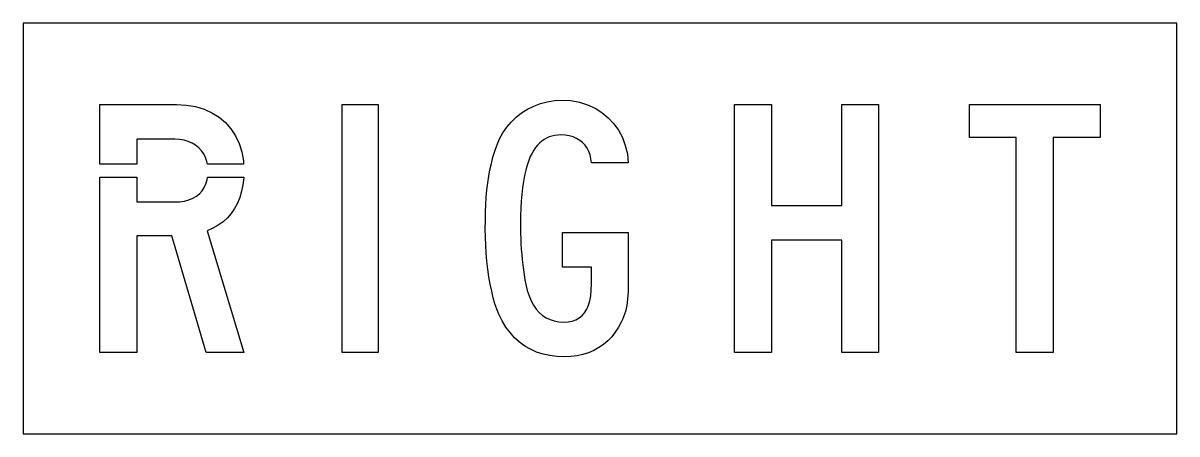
# Model space of a CAD drawing. Extents: x 0 to 45, y 0 to 16.
import ezdxf

# ---------------------------------------------------------------- set-up
doc = ezdxf.new("R2010")
doc.units = 0
doc.layers.add('CUT', color=7, linetype='Continuous')
doc.layers.add('OUTSIDE', color=1, linetype='Continuous')

msp = doc.modelspace()

# ---------------------------------------------------------------- linework, layer by layer
at = {"layer": 'CUT'}
for points in [[(6.956, 11.0309), (6.851, 11.144), (6.729, 11.2425), (6.592, 11.3246), (6.441, 11.3894), (6.276, 11.4367), (6.1, 11.4647), (5.912, 11.4744), (4.438, 11.4744), (4.438, 10.5051), (3, 10.5051), (3, 12.8309), (5.982, 12.8309), (6.366, 12.8097), (6.725, 12.7488), (7.059, 12.6473), (7.366, 12.5092), (7.644, 12.3353), (7.89, 12.1275), (8.104, 11.887), (8.282, 11.6155), (8.425, 11.315), (8.528, 10.9865), (8.592, 10.6329), (8.5994, 10.5051), (7.1861, 10.5051), (7.168, 10.6039), (7.116, 10.7594), (7.045, 10.9024)], [(13.8458, 3.1691), (12.4428, 3.1691), (12.4428, 12.8309), (13.8458, 12.8309)], [(23.5785, 5.2493), (23.5635, 5.1217), (23.5435, 5), (23.5195, 4.8841), (23.4905, 4.7729), (23.4565, 4.6647), (23.4175, 4.5604), (23.3735, 4.457), (23.3245, 4.3556), (23.2185, 4.1507), (23.0965, 3.9614), (22.9585, 3.7865), (22.8055, 3.6271), (22.6375, 3.485), (22.4555, 3.3594), (22.2605, 3.2522), (22.0535, 3.1633), (21.8335, 3.0928), (21.6035, 3.0415), (21.3635, 3.0097), (21.1135, 3), (20.8215, 3.0116), (20.5435, 3.0473), (20.2795, 3.1063), (20.0285, 3.1894), (19.7915, 3.2947), (19.5695, 3.4232), (19.3625, 3.5749), (19.1695, 3.7478), (18.9915, 3.944), (18.8295, 4.1614), (18.6825, 4.4), (18.5525, 4.6609), (18.4755, 4.8522), (18.4035, 5.0667), (18.3365, 5.3034), (18.2755, 5.5594), (18.2195, 5.8319), (18.1705, 6.1188), (18.1275, 6.4164), (18.0925, 6.7227), (18.0635, 7.0348), (18.0425, 7.3507), (18.0305, 7.6676), (18.0255, 7.9826), (18.0285, 8.314), (18.0355, 8.6319), (18.0475, 8.9353), (18.0665, 9.2261), (18.0905, 9.5063), (18.1225, 9.7758), (18.1615, 10.0357), (18.2075, 10.2879), (18.2625, 10.5333), (18.3265, 10.7729), (18.3995, 11.0068), (18.4815, 11.2377), (18.5835, 11.486), (18.7105, 11.7217), (18.8615, 11.942), (19.0355, 12.1469), (19.2295, 12.3333), (19.4425, 12.5005), (19.6725, 12.6464), (19.9165, 12.7691), (20.1745, 12.8676), (20.4435, 12.9401), (20.7215, 12.9855), (21.0085, 13), (21.3605, 12.9797), (21.6955, 12.9188), (22.0105, 12.8193), (22.3055, 12.6841), (22.5755, 12.515), (22.8195, 12.314), (23.0355, 12.0831), (23.2205, 11.8251), (23.3715, 11.542), (23.4875, 11.2348), (23.5665, 10.9063), (23.6045, 10.5594), (22.1665, 10.5594), (22.1485, 10.7159), (22.1145, 10.8638), (22.0635, 11.001), (21.9975, 11.1275), (21.9155, 11.2415), (21.8195, 11.344), (21.7095, 11.4319), (21.5865, 11.5063), (21.4505, 11.5652), (21.3025, 11.6087), (21.1435, 11.6357), (20.9735, 11.6444), (20.8525, 11.6396), (20.7365, 11.6242), (20.6255, 11.6), (20.5185, 11.5652), (20.4165, 11.5208), (20.3195, 11.4667), (20.2275, 11.4019), (20.1415, 11.3275), (20.0605, 11.2435), (19.9845, 11.1498), (19.9145, 11.0464), (19.8505, 10.9324), (19.7825, 10.801), (19.7195, 10.6464), (19.6605, 10.4705), (19.6075, 10.2744), (19.5595, 10.0609), (19.5175, 9.8309), (19.4805, 9.5865), (19.4505, 9.3304), (19.4265, 9.0638), (19.4085, 8.7884), (19.3975, 8.5072), (19.3945, 8.2203), (19.3955, 8.0164), (19.4005, 7.8116), (19.4075, 7.6058), (19.4175, 7.4), (19.4305, 7.1952), (19.4465, 6.9913), (19.4655, 6.7884), (19.4875, 6.5884), (19.5125, 6.3894), (19.5405, 6.1942), (19.5715, 6.0019), (19.6045, 5.8135), (19.6635, 5.5855), (19.7335, 5.3758), (19.8155, 5.1855), (19.9085, 5.0135), (20.0145, 4.8609), (20.1315, 4.7285), (20.2595, 4.6155), (20.4005, 4.5227), (20.5525, 4.4502), (20.7155, 4.3981), (20.8915, 4.3662), (21.0785, 4.3556), (21.2545, 4.3652), (21.4145, 4.3952), (21.5595, 4.4454), (21.6875, 4.5159), (21.8005, 4.6077), (21.8985, 4.7198), (21.9805, 4.8531), (22.0475, 5.0087), (22.0995, 5.1855), (22.1365, 5.3836), (22.1585, 5.6039), (22.1665, 5.8473), (22.1665, 6.4918), (21.0435, 6.4918), (21.0435, 7.8473), (23.6045, 7.8473), (23.6045, 5.8473), (23.6035, 5.6831), (23.5985, 5.5295), (23.5905, 5.3855)], [(29.1883, 7.542), (29.1883, 3.1691), (27.7503, 3.1691), (27.7503, 12.8309), (29.1883, 12.8309), (29.1883, 8.8986), (31.9252, 8.8986), (31.9252, 12.8309), (33.3642, 12.8309), (33.3642, 3.1691), (31.9252, 3.1691), (31.9252, 7.542)], [(38.736, 11.543), (36.912, 11.543), (36.912, 12.8309), (42, 12.8309), (42, 11.543), (40.175, 11.543), (40.175, 3.1691), (38.736, 3.1691)], [(3, 10.0031), (4.438, 10.0031), (4.438, 9.0338), (5.912, 9.0338), (6.114, 9.0435), (6.301, 9.0705), (6.47, 9.115), (6.623, 9.1768), (6.759, 9.256), (6.877, 9.3517), (6.978, 9.4638), (7.061, 9.5913), (7.126, 9.7353), (7.173, 9.8937), (7.1907, 10.0031), (8.6051, 10.0031), (8.604, 9.9729), (8.573, 9.7043), (8.522, 9.4502), (8.451, 9.2106), (8.36, 8.9874), (8.25, 8.7797), (8.119, 8.5894), (7.969, 8.4164), (7.8, 8.2618), (7.611, 8.1266), (7.402, 8.0106), (7.175, 7.915), (8.614, 3.1691), (7.14, 3.1691), (5.807, 7.7121), (4.438, 7.7121), (4.438, 3.1691), (3, 3.1691)]]:
    msp.add_lwpolyline(points, close=True, dxfattribs=at)
at = {"layer": 'OUTSIDE'}
msp.add_lwpolyline([(0, 0), (45, 0), (45, 16), (0, 16)], close=True, dxfattribs=at)

doc.saveas('drawing.dxf')
